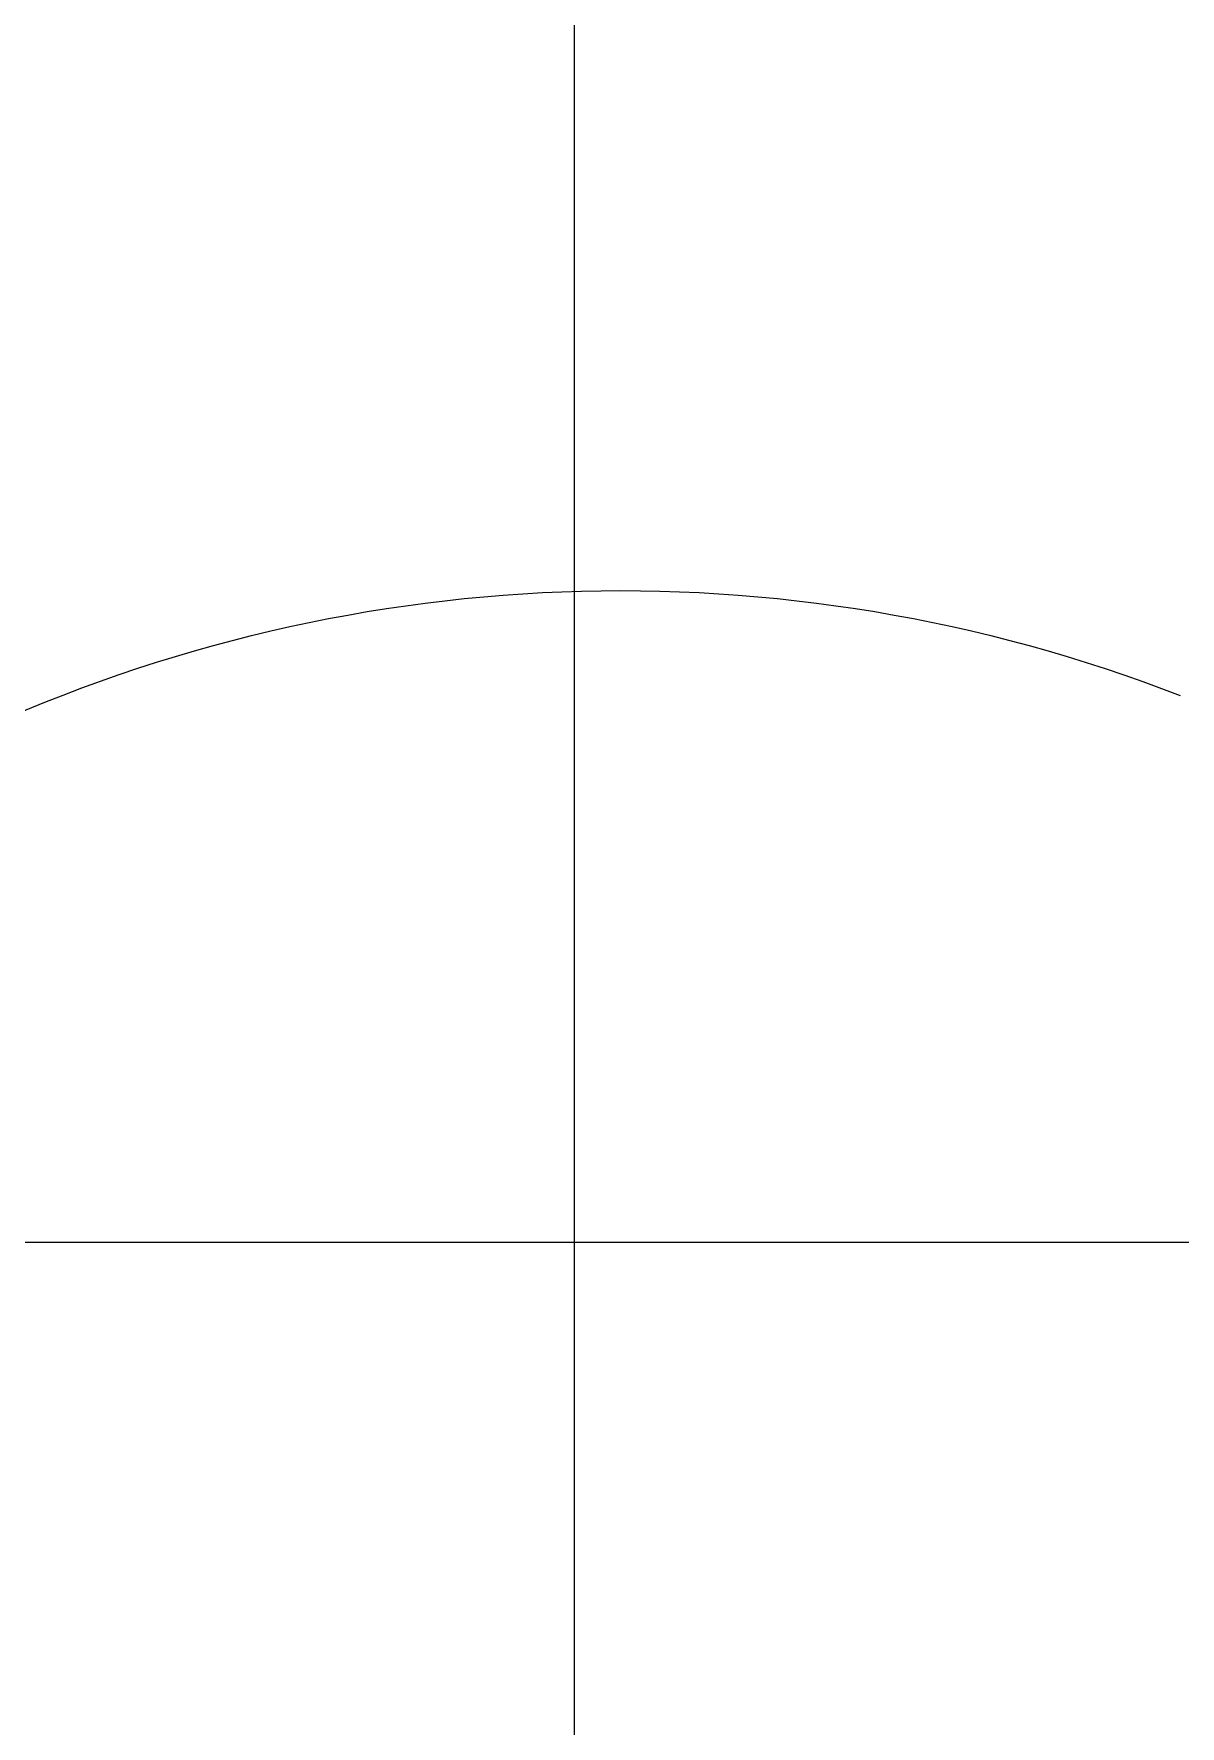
# Model space of a CAD drawing. Header units: millimetres. Extents: x 0 to 3800, y -67 to 2530.
# Drawn here: x 2301.6 to 2345.9, y 947.5 to 1012.9 of the extents above; entities that cross this region are included whole.
import ezdxf
from ezdxf.lldxf.tags import DXFTag

# ---------------------------------------------------------------- set-up
doc = ezdxf.new("R2010")
doc.units = ezdxf.units.MM
doc.layers.add('내부선 및 부속', color=4, linetype='Continuous')
doc.layers.add('중심선', color=1, linetype='DASHED')
tags = doc.linetypes.add('DASHDOT', pattern=[70, 31, -13, 13, -13]).pattern_tags.tags
tags[10:11] = [DXFTag(74, 4), DXFTag(75, 0), DXFTag(340, '0'), DXFTag(46, 0.0), DXFTag(50, 0.0), DXFTag(44, 0.0), DXFTag(45, 0.0)]
tags[8:9] = [DXFTag(74, 4), DXFTag(75, 0), DXFTag(340, '0'), DXFTag(46, 0.0), DXFTag(50, 0.0), DXFTag(44, 0.0), DXFTag(45, 0.0)]
tags[6:7] = [DXFTag(74, 4), DXFTag(75, 0), DXFTag(340, '0'), DXFTag(46, 0.0), DXFTag(50, 0.0), DXFTag(44, 0.0), DXFTag(45, 0.0)]
tags[4:5] = [DXFTag(74, 4), DXFTag(75, 0), DXFTag(340, '0'), DXFTag(46, 0.0), DXFTag(50, 0.0), DXFTag(44, 0.0), DXFTag(45, 0.0)]
tags = doc.linetypes.add('DASHED', pattern=[25.72, 12.86, -12.86]).pattern_tags.tags
tags[6:7] = [DXFTag(74, 4), DXFTag(75, 0), DXFTag(340, '0'), DXFTag(46, 0.0), DXFTag(50, 0.0), DXFTag(44, 0.0), DXFTag(45, 0.0)]
tags[4:5] = [DXFTag(74, 4), DXFTag(75, 0), DXFTag(340, '0'), DXFTag(46, 0.0), DXFTag(50, 0.0), DXFTag(44, 0.0), DXFTag(45, 0.0)]

msp = doc.modelspace()

# ---------------------------------------------------------------- linework, layer by layer
at = {"layer": '내부선 및 부속', "linetype": 'Continuous', "flags": 128}
msp.add_lwpolyline([(2298.451, 985.525, -0.207521), (2345.869, 987.339)], format="xyb", dxfattribs=at)
at = {"layer": '중심선', "linetype": 'DASHDOT'}
for p, q in [((2322.455, 671.218), (2322.455, 1016.922)), ((2180.455, 966.218), (2387.955, 966.218))]:
    msp.add_line(p, q, dxfattribs=at)

doc.saveas('drawing.dxf')
